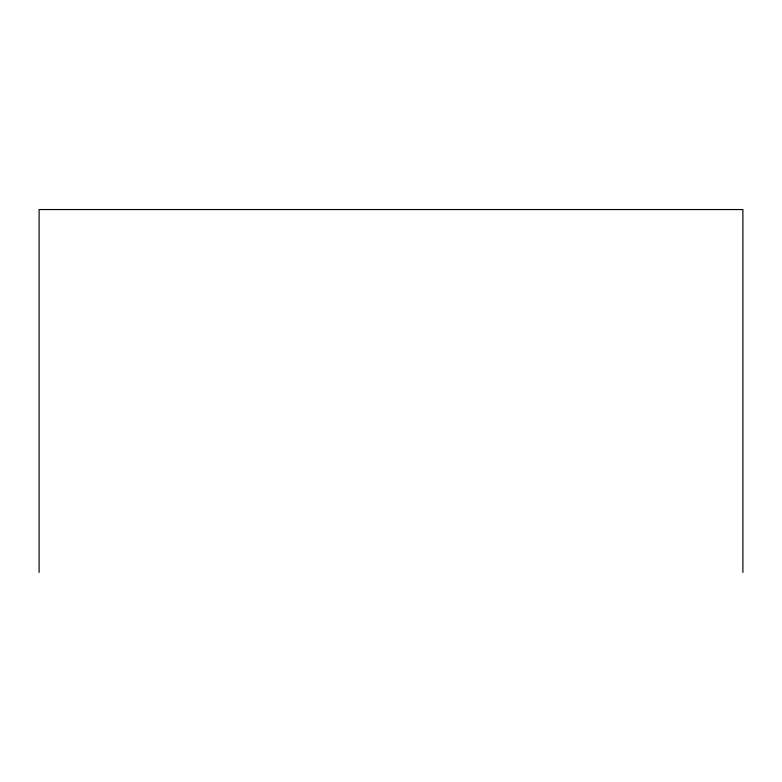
<?xml version="1.0" encoding="UTF-8"?>
<svg xmlns="http://www.w3.org/2000/svg" width="782" height="782" viewBox="0 0 782 782"><rect width="100%" height="100%" fill="white"/><g stroke="black" fill="none" stroke-linecap="round" stroke-linejoin="round"><path stroke-width="1.17" d="M742.9 572.444L742.9 209.556L39.1 209.556L39.1 572.444"/></g></svg>
